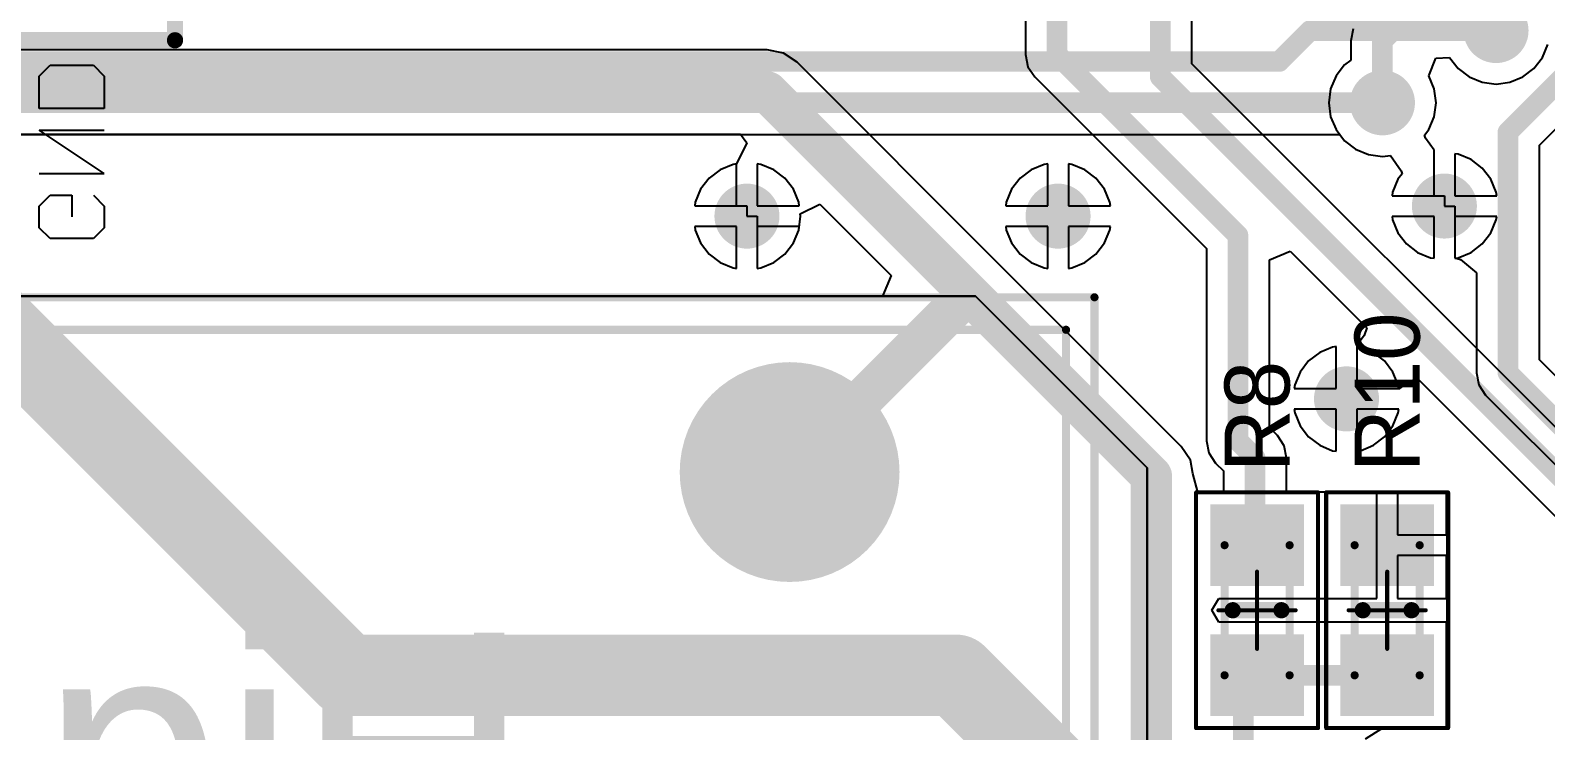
# Model space of a CAD drawing. Header units: millimetres. Extents: x 106.6 to 155.2, y 72.2 to 123.9.
# Drawn here: x 123.83 to 142.47, y 83.59 to 92.2 of the extents above; entities that cross this region are included whole.
import ezdxf

# ---------------------------------------------------------------- set-up
doc = ezdxf.new("R2010")
doc.units = ezdxf.units.MM
for name, color, linetype in [('BottomLayer', 5, 'Continuous'), ('BottomOverlay', 54, 'Continuous'), ('BottomSolder', 6, 'Continuous'), ('Mechanical13', 56, 'Continuous'), ('Mechanical15', 56, 'Continuous'), ('MultiLayer', 9, 'Continuous'), ('TopLayer', 1, 'Continuous'), ('TopOverlay', 2, 'Continuous'), ('TopPaste', 8, 'Continuous'), ('TopSolder', 216, 'Continuous')]:
    doc.layers.add(name, color=color, linetype=linetype)

msp = doc.modelspace()

# ---------------------------------------------------------------- linework, layer by layer
at = {"layer": 'BottomLayer'}
for p, q in [((142.393, 90.79), (144.82, 93.216)), ((121.299, 90.925), (139.936, 90.925)), ((139.936, 90.925), (139.996, 90.847)), ((139.996, 90.847), (140.132, 90.742)), ((142.393, 88.153), (142.393, 90.79)), ((140.132, 90.742), (140.291, 90.676)), ((140.291, 90.676), (140.462, 90.653)), ((140.462, 90.653), (140.56, 90.666)), ((140.56, 90.666), (140.694, 90.478)), ((132.315, 90.49), (132.179, 90.385)), ((132.474, 90.556), (132.315, 90.49)), ((132.518, 90.562), (132.474, 90.556)), ((132.518, 90.046), (132.518, 90.562)), ((132.816, 90.556), (132.772, 90.562)), ((132.772, 90.562), (132.772, 90.046)), ((132.975, 90.49), (132.816, 90.556)), ((133.111, 90.385), (132.975, 90.49)), ((136.142, 90.49), (136.006, 90.385)), ((136.301, 90.556), (136.142, 90.49)), ((136.345, 90.562), (136.301, 90.556)), ((136.345, 90.046), (136.345, 90.562)), ((136.643, 90.556), (136.599, 90.562)), ((136.599, 90.562), (136.599, 90.046)), ((136.802, 90.49), (136.643, 90.556)), ((136.938, 90.385), (136.802, 90.49)), ((140.705, 90.441), (140.653, 90.373)), ((140.694, 90.478), (140.705, 90.441)), ((132.074, 90.249), (132.008, 90.09)), ((132.179, 90.385), (132.074, 90.249)), ((133.216, 90.249), (133.111, 90.385)), ((133.282, 90.09), (133.216, 90.249)), ((135.901, 90.249), (135.835, 90.09)), ((136.006, 90.385), (135.901, 90.249)), ((137.043, 90.249), (136.938, 90.385)), ((137.109, 90.09), (137.043, 90.249)), ((140.653, 90.373), (140.587, 90.214)), ((132.008, 90.09), (132.002, 90.046)), ((132.002, 90.046), (132.518, 90.046)), ((132.772, 90.046), (133.288, 90.046)), ((133.288, 90.046), (133.282, 90.09)), ((135.835, 90.09), (135.829, 90.046)), ((135.829, 90.046), (136.345, 90.046)), ((136.599, 90.046), (137.115, 90.046)), ((137.115, 90.046), (137.109, 90.09)), ((140.587, 90.214), (140.581, 90.17)), ((140.581, 90.17), (141.224, 90.17)), ((141.224, 90.17), (141.224, 90.043)), ((141.224, 90.043), (141.351, 90.043)), ((141.351, 90.043), (141.351, 89.4)), ((141.097, 89.916), (140.581, 89.916)), ((140.581, 89.916), (140.587, 89.872)), ((140.587, 89.872), (140.653, 89.713)), ((141.097, 89.4), (141.097, 89.916)), ((132.518, 89.792), (132.002, 89.792)), ((132.002, 89.792), (132.008, 89.748)), ((132.008, 89.748), (132.074, 89.589)), ((132.518, 89.276), (132.518, 89.792)), ((133.288, 89.792), (132.772, 89.792)), ((132.772, 89.792), (132.772, 89.276)), ((133.216, 89.589), (133.282, 89.748)), ((133.282, 89.748), (133.288, 89.792)), ((136.345, 89.792), (135.829, 89.792)), ((135.829, 89.792), (135.835, 89.748)), ((135.835, 89.748), (135.901, 89.589)), ((136.345, 89.276), (136.345, 89.792)), ((137.115, 89.792), (136.599, 89.792)), ((136.599, 89.792), (136.599, 89.276)), ((137.043, 89.589), (137.109, 89.748)), ((137.109, 89.748), (137.115, 89.792)), ((140.653, 89.713), (140.758, 89.577)), ((132.074, 89.589), (132.179, 89.453)), ((133.111, 89.453), (133.216, 89.589)), ((135.901, 89.589), (136.006, 89.453)), ((136.938, 89.453), (137.043, 89.589)), ((140.758, 89.577), (140.894, 89.472)), ((140.894, 89.472), (141.053, 89.406)), ((132.179, 89.453), (132.315, 89.348)), ((132.315, 89.348), (132.474, 89.282)), ((132.816, 89.282), (132.975, 89.348)), ((132.975, 89.348), (133.111, 89.453)), ((136.006, 89.453), (136.142, 89.348)), ((136.142, 89.348), (136.301, 89.282)), ((136.643, 89.282), (136.802, 89.348)), ((136.802, 89.348), (136.938, 89.453)), ((141.053, 89.406), (141.097, 89.4)), ((141.351, 89.4), (141.363, 89.402)), ((141.363, 89.402), (141.421, 89.385)), ((141.421, 89.385), (141.617, 89.223)), ((132.474, 89.282), (132.518, 89.276)), ((132.772, 89.276), (132.816, 89.282)), ((136.301, 89.282), (136.345, 89.276)), ((136.599, 89.276), (136.643, 89.282)), ((141.617, 89.223), (141.617, 87.992)), ((135.458, 88.936), (109.22, 88.936)), ((137.57, 86.824), (135.458, 88.936)), ((139.69, 88.242), (139.554, 88.137)), ((139.849, 88.308), (139.69, 88.242)), ((139.893, 88.314), (139.849, 88.308)), ((139.893, 87.798), (139.893, 88.314)), ((140.191, 88.308), (140.147, 88.314)), ((140.147, 88.314), (140.147, 87.798)), ((140.35, 88.242), (140.191, 88.308)), ((140.486, 88.137), (140.35, 88.242)), ((139.449, 88.001), (139.383, 87.842)), ((139.554, 88.137), (139.449, 88.001)), ((140.591, 88.001), (140.486, 88.137)), ((140.657, 87.842), (140.591, 88.001)), ((141.617, 87.992), (141.646, 87.843)), ((144.179, 86.367), (142.393, 88.153)), ((139.383, 87.842), (139.377, 87.798)), ((139.377, 87.798), (139.893, 87.798)), ((140.147, 87.798), (140.663, 87.798)), ((140.663, 87.798), (140.657, 87.842)), ((141.646, 87.843), (141.73, 87.717)), ((141.73, 87.717), (143.743, 85.704)), ((139.893, 87.544), (139.377, 87.544)), ((139.377, 87.544), (139.383, 87.5)), ((139.383, 87.5), (139.449, 87.341)), ((139.893, 87.028), (139.893, 87.544)), ((140.663, 87.544), (140.147, 87.544)), ((140.147, 87.544), (140.147, 87.028)), ((140.591, 87.341), (140.657, 87.5)), ((140.657, 87.5), (140.663, 87.544)), ((139.449, 87.341), (139.554, 87.205)), ((140.486, 87.205), (140.591, 87.341)), ((139.554, 87.205), (139.69, 87.1)), ((139.69, 87.1), (139.849, 87.034)), ((140.191, 87.034), (140.35, 87.1)), ((140.35, 87.1), (140.486, 87.205)), ((139.849, 87.034), (139.893, 87.028)), ((140.147, 87.028), (140.191, 87.034)), ((137.57, 78.906), (137.57, 86.824))]:
    msp.add_line(p, q, dxfattribs=at)
at = {"layer": 'BottomLayer', "const_width": 0.254}
for points in [[(142.005, 90.951), (144.545, 93.491)], [(139.192, 91.821), (139.573, 92.202)], [(139.573, 92.202), (141.859, 92.202)], [(123.331, 91.821), (139.192, 91.821)], [(121.299, 91.313), (140.462, 91.313)], [(142.005, 87.992), (142.005, 90.951)], [(142.005, 87.992), (144.018, 85.979)]]:
    msp.add_lwpolyline(points, dxfattribs=at)
at = {"layer": 'BottomLayer'}
for points, const_width in [([(141.659, 92.202, 1), (142.059, 92.202, 1)], 0.4), ([(139.51, 92.202, 1), (139.637, 92.202, 1)], 0.127), ([(139.51, 92.202, 1), (139.637, 92.202, 1)], 0.127), ([(141.796, 92.202, 1), (141.923, 92.202, 1)], 0.127), ([(139.129, 91.821, 1), (139.256, 91.821, 1)], 0.127), ([(139.129, 91.821, 1), (139.256, 91.821, 1)], 0.127), ([(140.262, 91.313, 1), (140.662, 91.313, 1)], 0.4), ([(140.399, 91.313, 1), (140.525, 91.313, 1)], 0.127), ([(141.942, 90.951, 1), (142.069, 90.951, 1)], 0.127), ([(141.942, 90.951, 1), (142.069, 90.951, 1)], 0.127), ([(141.024, 90.043, 1), (141.424, 90.043, 1)], 0.4), ([(132.445, 89.919, 1), (132.845, 89.919, 1)], 0.4), ([(136.272, 89.919, 1), (136.672, 89.919, 1)], 0.4), ([(132.545, 86.771, 1), (133.795, 86.771, 1)], 1.25), ([(139.82, 87.671, 1), (140.22, 87.671, 1)], 0.4), ([(141.942, 87.992, 1), (142.069, 87.992, 1)], 0.127), ([(141.942, 87.992, 1), (142.069, 87.992, 1)], 0.127)]:
    msp.add_lwpolyline(points, format="xyb", close=True, dxfattribs=dict(at, const_width=const_width))
at = {"layer": 'BottomOverlay'}
for p, q in [((123.94, 91.642), (124.073, 91.776)), ((124.073, 91.776), (124.607, 91.776)), ((124.607, 91.776), (124.74, 91.642)), ((123.94, 91.242), (123.94, 91.642)), ((124.74, 91.642), (124.74, 91.242)), ((124.74, 91.242), (123.94, 91.242)), ((124.74, 90.443), (123.94, 90.976)), ((123.94, 90.976), (124.74, 90.976)), ((123.94, 90.443), (124.74, 90.443)), ((123.94, 90.043), (124.073, 90.176)), ((123.94, 89.776), (123.94, 90.043)), ((124.073, 90.176), (124.34, 90.176)), ((124.34, 90.176), (124.34, 89.91)), ((124.607, 90.176), (124.74, 90.043)), ((124.74, 90.043), (124.74, 89.776)), ((124.073, 89.643), (123.94, 89.776)), ((124.74, 89.776), (124.607, 89.643)), ((124.607, 89.643), (124.073, 89.643))]:
    msp.add_line(p, q, dxfattribs=at)
at = {"layer": 'BottomOverlay', "const_width": 1}
for points in [[(123.22, 88.771), (127.72, 84.271)], [(127.72, 84.271), (135.22, 84.271)], [(135.22, 84.271), (137.22, 82.271)]]:
    msp.add_lwpolyline(points, dxfattribs=at)
at = {"layer": 'BottomOverlay', "const_width": 0.5}
for points in [[(127.47, 84.271, 1), (127.97, 84.271, 1)], [(127.47, 84.271, 1), (127.97, 84.271, 1)], [(134.97, 84.271, 1), (135.47, 84.271, 1)], [(134.97, 84.271, 1), (135.47, 84.271, 1)]]:
    msp.add_lwpolyline(points, format="xyb", close=True, dxfattribs=at)
at = {"layer": 'BottomSolder', "const_width": 1.352}
msp.add_lwpolyline([(132.494, 86.771, 1), (133.846, 86.771, 1)], format="xyb", close=True, dxfattribs=at)
at = {"layer": 'Mechanical13', "const_width": 0.1}
for points in [[(117.47, 88.521), (136.57, 88.521)], [(136.57, 73.221), (136.57, 88.521)], [(138.52, 85.871), (139.32, 85.871)], [(138.52, 84.271), (138.52, 85.871)], [(139.32, 84.271), (139.32, 85.871)], [(140.12, 85.871), (140.92, 85.871)], [(140.12, 84.271), (140.12, 85.871)], [(140.92, 84.271), (140.92, 85.871)], [(138.52, 84.271), (139.32, 84.271)], [(140.12, 84.271), (140.92, 84.271)]]:
    msp.add_lwpolyline(points, dxfattribs=at)
at = {"layer": 'Mechanical13', "const_width": 0.05}
for points in [[(136.545, 88.521, 1), (136.595, 88.521, 1)], [(136.545, 88.521, 1), (136.595, 88.521, 1)], [(138.495, 85.871, 1), (138.545, 85.871, 1)], [(138.495, 85.871, 1), (138.545, 85.871, 1)], [(139.295, 85.871, 1), (139.345, 85.871, 1)], [(139.295, 85.871, 1), (139.345, 85.871, 1)], [(140.095, 85.871, 1), (140.145, 85.871, 1)], [(140.095, 85.871, 1), (140.145, 85.871, 1)], [(140.895, 85.871, 1), (140.945, 85.871, 1)], [(140.895, 85.871, 1), (140.945, 85.871, 1)], [(138.495, 84.271, 1), (138.545, 84.271, 1)], [(138.495, 84.271, 1), (138.545, 84.271, 1)], [(139.295, 84.271, 1), (139.345, 84.271, 1)], [(139.295, 84.271, 1), (139.345, 84.271, 1)], [(140.095, 84.271, 1), (140.145, 84.271, 1)], [(140.095, 84.271, 1), (140.145, 84.271, 1)], [(140.895, 84.271, 1), (140.945, 84.271, 1)], [(140.895, 84.271, 1), (140.945, 84.271, 1)]]:
    msp.add_lwpolyline(points, format="xyb", close=True, dxfattribs=at)
at = {"layer": 'Mechanical15'}
for points, const_width in [([(117.12, 88.921), (136.92, 88.921)], 0.1), ([(136.92, 72.821), (136.92, 88.921)], 0.1), ([(138.17, 83.621), (138.17, 86.521)], 0.05), ([(138.17, 86.521), (139.67, 86.521)], 0.05), ([(139.67, 83.621), (139.67, 86.521)], 0.05), ([(139.77, 83.621), (139.77, 86.521)], 0.05), ([(139.77, 86.521), (141.27, 86.521)], 0.05), ([(141.27, 83.621), (141.27, 86.521)], 0.05), ([(138.92, 84.596), (138.92, 85.546)], 0.05), ([(140.52, 84.596), (140.52, 85.546)], 0.05), ([(138.445, 85.071), (139.395, 85.071)], 0.05), ([(140.045, 85.071), (140.995, 85.071)], 0.05), ([(138.17, 83.621), (139.67, 83.621)], 0.05), ([(139.77, 83.621), (141.27, 83.621)], 0.05)]:
    msp.add_lwpolyline(points, dxfattribs=dict(at, const_width=const_width))
for points, const_width in [([(136.895, 88.921, 1), (136.945, 88.921, 1)], 0.05), ([(136.895, 88.921, 1), (136.945, 88.921, 1)], 0.05), ([(138.158, 86.521, 1), (138.182, 86.521, 1)], 0.025), ([(138.158, 86.521, 1), (138.182, 86.521, 1)], 0.025), ([(139.657, 86.521, 1), (139.682, 86.521, 1)], 0.025), ([(139.657, 86.521, 1), (139.682, 86.521, 1)], 0.025), ([(139.758, 86.521, 1), (139.783, 86.521, 1)], 0.025), ([(139.758, 86.521, 1), (139.783, 86.521, 1)], 0.025), ([(141.258, 86.521, 1), (141.282, 86.521, 1)], 0.025), ([(141.258, 86.521, 1), (141.282, 86.521, 1)], 0.025), ([(138.907, 85.546, 1), (138.932, 85.546, 1)], 0.025), ([(140.508, 85.546, 1), (140.533, 85.546, 1)], 0.025), ([(138.432, 85.071, 1), (138.457, 85.071, 1)], 0.025), ([(139.382, 85.071, 1), (139.407, 85.071, 1)], 0.025), ([(140.033, 85.071, 1), (140.057, 85.071, 1)], 0.025), ([(140.982, 85.071, 1), (141.007, 85.071, 1)], 0.025), ([(153.97, 79.021, 1), (141.97, 79.021, 1)], 0.05), ([(138.907, 84.596, 1), (138.932, 84.596, 1)], 0.025), ([(140.508, 84.596, 1), (140.533, 84.596, 1)], 0.025), ([(138.158, 83.621, 1), (138.182, 83.621, 1)], 0.025), ([(138.158, 83.621, 1), (138.182, 83.621, 1)], 0.025), ([(139.657, 83.621, 1), (139.682, 83.621, 1)], 0.025), ([(139.657, 83.621, 1), (139.682, 83.621, 1)], 0.025), ([(139.758, 83.621, 1), (139.783, 83.621, 1)], 0.025), ([(139.758, 83.621, 1), (139.783, 83.621, 1)], 0.025), ([(141.258, 83.621, 1), (141.282, 83.621, 1)], 0.025), ([(141.258, 83.621, 1), (141.282, 83.621, 1)], 0.025)]:
    msp.add_lwpolyline(points, format="xyb", close=True, dxfattribs=dict(at, const_width=const_width))
at = {"layer": 'MultiLayer'}
for p, q in [((109.02, 88.936), (135.458, 88.936)), ((135.458, 88.936), (137.57, 86.824)), ((137.57, 86.824), (137.57, 72.571))]:
    msp.add_line(p, q, dxfattribs=at)
for points, const_width in [([(141.659, 92.202, 1), (142.059, 92.202, 1)], 0.4), ([(140.262, 91.313, 1), (140.662, 91.313, 1)], 0.4), ([(141.024, 90.043, 1), (141.424, 90.043, 1)], 0.4), ([(132.445, 89.919, 1), (132.845, 89.919, 1)], 0.4), ([(136.272, 89.919, 1), (136.672, 89.919, 1)], 0.4), ([(132.545, 86.771, 1), (133.795, 86.771, 1)], 1.25), ([(139.82, 87.671, 1), (140.22, 87.671, 1)], 0.4)]:
    msp.add_lwpolyline(points, format="xyb", close=True, dxfattribs=dict(at, const_width=const_width))
at = {"layer": 'TopLayer'}
for p, q in [((136.072, 93.327), (136.072, 91.906)), ((138.118, 91.793), (138.118, 93.327)), ((140.103, 92.224), (140.074, 92.075)), ((132.895, 91.964), (114.698, 91.964)), ((133.093, 91.925), (132.895, 91.964)), ((133.261, 91.812), (133.093, 91.925)), ((136.072, 91.906), (136.101, 91.757)), ((140.074, 92.075), (140.074, 91.839)), ((142.43, 91.872), (142.496, 92.031)), ((135.749, 89.325), (133.261, 91.812)), ((136.101, 91.757), (136.185, 91.631)), ((143.452, 86.459), (138.118, 91.793)), ((139.996, 91.779), (139.891, 91.643)), ((140.074, 91.839), (139.996, 91.779)), ((141.033, 91.643), (141.118, 91.863)), ((141.118, 91.863), (141.288, 91.872)), ((141.288, 91.872), (141.393, 91.736)), ((141.393, 91.736), (141.529, 91.631)), ((142.189, 91.631), (142.325, 91.736)), ((142.325, 91.736), (142.43, 91.872)), ((136.185, 91.631), (138.296, 89.521)), ((139.891, 91.643), (139.825, 91.484)), ((141.099, 91.484), (141.033, 91.643)), ((141.529, 91.631), (141.688, 91.565)), ((141.688, 91.565), (141.859, 91.542)), ((141.859, 91.542), (142.03, 91.565)), ((142.03, 91.565), (142.189, 91.631)), ((139.825, 91.484), (139.802, 91.313)), ((141.122, 91.313), (141.099, 91.484)), ((139.802, 91.313), (139.825, 91.142)), ((141.099, 91.142), (141.122, 91.313)), ((139.825, 91.142), (139.891, 90.983)), ((139.891, 90.983), (139.996, 90.847)), ((140.981, 90.915), (141.033, 90.983)), ((141.033, 90.983), (141.099, 91.142)), ((112.77, 90.928), (132.566, 90.928)), ((132.643, 90.822), (132.518, 90.562)), ((132.566, 90.928), (132.643, 90.822)), ((139.996, 90.847), (140.132, 90.742)), ((140.992, 90.878), (140.981, 90.915)), ((141.097, 90.731), (140.992, 90.878)), ((140.132, 90.742), (140.291, 90.676)), ((140.291, 90.676), (140.462, 90.653)), ((140.462, 90.653), (140.56, 90.666)), ((140.56, 90.666), (140.694, 90.478)), ((141.097, 90.17), (141.097, 90.731)), ((141.395, 90.68), (141.351, 90.686)), ((141.351, 90.686), (141.351, 90.17)), ((141.554, 90.614), (141.395, 90.68)), ((141.69, 90.509), (141.554, 90.614)), ((132.315, 90.49), (132.179, 90.385)), ((132.474, 90.556), (132.315, 90.49)), ((132.518, 90.562), (132.474, 90.556)), ((136.142, 90.49), (136.006, 90.385)), ((136.301, 90.556), (136.142, 90.49)), ((136.345, 90.562), (136.301, 90.556)), ((136.345, 90.046), (136.345, 90.562)), ((136.643, 90.556), (136.599, 90.562)), ((136.599, 90.562), (136.599, 90.046)), ((136.802, 90.49), (136.643, 90.556)), ((136.938, 90.385), (136.802, 90.49)), ((140.705, 90.441), (140.653, 90.373)), ((140.694, 90.478), (140.705, 90.441)), ((141.795, 90.373), (141.69, 90.509)), ((132.074, 90.249), (132.008, 90.09)), ((132.179, 90.385), (132.074, 90.249)), ((135.901, 90.249), (135.835, 90.09)), ((136.006, 90.385), (135.901, 90.249)), ((137.043, 90.249), (136.938, 90.385)), ((137.109, 90.09), (137.043, 90.249)), ((140.653, 90.373), (140.587, 90.214)), ((141.861, 90.214), (141.795, 90.373)), ((132.008, 90.09), (132.002, 90.046)), ((132.002, 90.046), (132.645, 90.046)), ((132.645, 90.046), (132.645, 89.919)), ((133.301, 89.949), (133.541, 90.067)), ((133.541, 90.067), (134.418, 89.19)), ((135.835, 90.09), (135.829, 90.046)), ((135.829, 90.046), (136.345, 90.046)), ((136.599, 90.046), (137.115, 90.046)), ((137.115, 90.046), (137.109, 90.09)), ((140.587, 90.214), (140.581, 90.17)), ((140.581, 90.17), (141.097, 90.17)), ((141.351, 90.17), (141.867, 90.17)), ((141.867, 90.17), (141.861, 90.214)), ((132.645, 89.919), (132.772, 89.919)), ((132.772, 89.919), (132.772, 89.276)), ((133.282, 89.748), (133.305, 89.919)), ((133.305, 89.919), (133.301, 89.949)), ((141.097, 89.916), (140.581, 89.916)), ((140.581, 89.916), (140.587, 89.872)), ((140.587, 89.872), (140.653, 89.713)), ((141.097, 89.4), (141.097, 89.916)), ((141.867, 89.916), (141.351, 89.916)), ((141.351, 89.916), (141.351, 89.4)), ((141.795, 89.713), (141.861, 89.872)), ((141.861, 89.872), (141.867, 89.916)), ((132.518, 89.792), (132.002, 89.792)), ((132.002, 89.792), (132.008, 89.748)), ((132.008, 89.748), (132.074, 89.589)), ((132.518, 89.276), (132.518, 89.792)), ((133.216, 89.589), (133.282, 89.748)), ((136.345, 89.792), (135.829, 89.792)), ((135.829, 89.792), (135.835, 89.748)), ((135.835, 89.748), (135.901, 89.589)), ((136.345, 89.276), (136.345, 89.792)), ((137.115, 89.792), (136.599, 89.792)), ((136.599, 89.792), (136.599, 89.276)), ((137.043, 89.589), (137.109, 89.748)), ((137.109, 89.748), (137.115, 89.792)), ((140.653, 89.713), (140.758, 89.577)), ((141.69, 89.577), (141.795, 89.713)), ((132.074, 89.589), (132.179, 89.453)), ((133.111, 89.453), (133.216, 89.589)), ((135.901, 89.589), (136.006, 89.453)), ((136.938, 89.453), (137.043, 89.589)), ((138.296, 89.521), (138.296, 87.157)), ((139.072, 89.381), (139.326, 89.486)), ((139.326, 89.486), (140.27, 88.543)), ((140.758, 89.577), (140.894, 89.472)), ((140.894, 89.472), (141.053, 89.406)), ((141.395, 89.406), (141.554, 89.472)), ((141.554, 89.472), (141.69, 89.577)), ((132.179, 89.453), (132.315, 89.348)), ((132.315, 89.348), (132.474, 89.282)), ((132.816, 89.282), (132.975, 89.348)), ((132.975, 89.348), (133.111, 89.453)), ((137.986, 87.087), (135.749, 89.325)), ((136.006, 89.453), (136.142, 89.348)), ((136.142, 89.348), (136.301, 89.282)), ((136.643, 89.282), (136.802, 89.348)), ((136.802, 89.348), (136.938, 89.453)), ((139.072, 87.318), (139.072, 89.381)), ((141.053, 89.406), (141.097, 89.4)), ((141.351, 89.4), (141.395, 89.406)), ((132.474, 89.282), (132.518, 89.276)), ((132.772, 89.276), (132.816, 89.282)), ((134.418, 89.19), (134.313, 88.936)), ((136.301, 89.282), (136.345, 89.276)), ((136.599, 89.276), (136.643, 89.282)), ((134.313, 88.936), (109.22, 88.936)), ((140.27, 88.543), (140.238, 88.449)), ((140.238, 88.449), (140.147, 88.327)), ((139.69, 88.242), (139.554, 88.137)), ((139.849, 88.308), (139.69, 88.242)), ((139.893, 88.314), (139.849, 88.308)), ((139.893, 87.798), (139.893, 88.314)), ((140.147, 88.327), (140.147, 87.798)), ((139.449, 88.001), (139.383, 87.842)), ((139.554, 88.137), (139.449, 88.001)), ((139.383, 87.842), (139.377, 87.798)), ((139.377, 87.798), (139.893, 87.798)), ((140.147, 87.798), (140.676, 87.798)), ((140.676, 87.798), (140.798, 87.889)), ((140.798, 87.889), (140.892, 87.921)), ((140.892, 87.921), (143.016, 85.796)), ((139.893, 87.544), (139.377, 87.544)), ((139.377, 87.544), (139.383, 87.5)), ((139.383, 87.5), (139.449, 87.341)), ((139.893, 87.028), (139.893, 87.544)), ((140.663, 87.544), (140.147, 87.544)), ((140.147, 87.544), (140.147, 87.028)), ((140.591, 87.341), (140.657, 87.5)), ((140.657, 87.5), (140.663, 87.544)), ((139.17, 87.221), (139.072, 87.318)), ((139.449, 87.341), (139.554, 87.205)), ((140.486, 87.205), (140.591, 87.341)), ((138.099, 86.919), (137.986, 87.087)), ((138.296, 87.157), (138.325, 87.008)), ((139.254, 87.095), (139.17, 87.221)), ((139.283, 86.946), (139.254, 87.095)), ((139.554, 87.205), (139.69, 87.1)), ((139.69, 87.1), (139.849, 87.034)), ((140.191, 87.034), (140.35, 87.1)), ((140.35, 87.1), (140.486, 87.205)), ((138.131, 86.754), (138.099, 86.919)), ((138.325, 87.008), (138.409, 86.882)), ((138.409, 86.882), (138.507, 86.785)), ((139.283, 86.526), (139.283, 86.946)), ((139.849, 87.034), (139.893, 87.028)), ((140.147, 87.028), (140.191, 87.034)), ((138.191, 86.525), (138.131, 86.754)), ((138.507, 86.785), (138.507, 86.525)), ((138.507, 86.525), (138.191, 86.525)), ((139.537, 86.525), (139.283, 86.526)), ((139.72, 86.525), (139.537, 86.525)), ((139.903, 86.525), (139.72, 86.525)), ((140.393, 86.525), (139.903, 86.525)), ((140.393, 85.871), (140.393, 86.525)), ((141.249, 86.525), (140.647, 86.525)), ((140.647, 86.525), (140.647, 85.998)), ((141.249, 85.998), (141.249, 86.525)), ((140.647, 85.998), (141.249, 85.998)), ((140.393, 85.217), (140.393, 85.871)), ((141.249, 85.744), (140.647, 85.744)), ((140.647, 85.744), (140.647, 85.217)), ((141.249, 85.217), (141.249, 85.744)), ((138.364, 85.071), (138.449, 85.217)), ((138.449, 85.217), (139.537, 85.217)), ((139.537, 85.217), (139.72, 85.217)), ((139.72, 85.217), (139.903, 85.217)), ((139.903, 85.217), (140.393, 85.217)), ((140.647, 85.217), (141.249, 85.217)), ((138.449, 84.925), (138.364, 85.071)), ((139.649, 84.925), (138.449, 84.925)), ((139.791, 84.925), (139.649, 84.925)), ((139.649, 84.925), (139.649, 84.925)), ((141.249, 84.925), (139.791, 84.925)), ((139.791, 84.925), (139.791, 84.925)), ((141.249, 83.617), (141.249, 84.925)), ((140.254, 83.488), (140.455, 83.617)), ((140.455, 83.617), (141.249, 83.617))]:
    msp.add_line(p, q, dxfattribs=at)
for points, const_width in [([(136.46, 91.906), (136.46, 94.851)], 0.254), ([(137.73, 91.632), (137.73, 94.851)], 0.254), ([(140.462, 92.075), (141.54, 93.153)], 0.254), ([(141.859, 92.202), (142.81, 93.153)], 0.254), ([(140.462, 91.313), (140.462, 92.075)], 0.254), ([(136.46, 91.906), (138.684, 89.682)], 0.254), ([(137.73, 91.632), (143.291, 86.071)], 0.254), ([(112.77, 91.446), (132.895, 91.446)], 0.508), ([(132.895, 91.446), (135.383, 88.958)], 0.508), ([(138.684, 87.157), (138.684, 89.682)], 0.254), ([(133.17, 86.771), (135.358, 88.958)], 0.508), ([(135.358, 88.958), (135.383, 88.958)], 0.508), ([(135.383, 88.958), (137.62, 86.721)], 0.508), ([(138.684, 87.157), (138.895, 86.946)], 0.254), ([(138.895, 85.871), (138.895, 86.946)], 0.254), ([(137.62, 78.047), (137.62, 86.721)], 0.508), ([(138.75, 84.101), (138.92, 84.271)], 0.254), ([(138.92, 84.271), (140.52, 84.271)], 0.254), ([(138.75, 80.334), (138.75, 84.101)], 0.254)]:
    msp.add_lwpolyline(points, dxfattribs=dict(at, const_width=const_width))
for points, const_width in [([(141.659, 92.202, 1), (142.059, 92.202, 1)], 0.4), ([(141.796, 92.202, 1), (141.923, 92.202, 1)], 0.127), ([(140.399, 92.075, 1), (140.525, 92.075, 1)], 0.127), ([(140.399, 92.075, 1), (140.525, 92.075, 1)], 0.127), ([(136.396, 91.906, 1), (136.523, 91.906, 1)], 0.127), ([(136.396, 91.906, 1), (136.523, 91.906, 1)], 0.127), ([(137.666, 91.632, 1), (137.793, 91.632, 1)], 0.127), ([(137.666, 91.632, 1), (137.793, 91.632, 1)], 0.127), ([(140.262, 91.313, 1), (140.662, 91.313, 1)], 0.4), ([(132.768, 91.446, 1), (133.022, 91.446, 1)], 0.254), ([(132.768, 91.446, 1), (133.022, 91.446, 1)], 0.254), ([(140.399, 91.313, 1), (140.525, 91.313, 1)], 0.127), ([(141.024, 90.043, 1), (141.424, 90.043, 1)], 0.4), ([(132.445, 89.919, 1), (132.845, 89.919, 1)], 0.4), ([(136.272, 89.919, 1), (136.672, 89.919, 1)], 0.4), ([(138.62, 89.682, 1), (138.748, 89.682, 1)], 0.127), ([(138.62, 89.682, 1), (138.748, 89.682, 1)], 0.127), ([(135.231, 88.958, 1), (135.485, 88.958, 1)], 0.254), ([(135.231, 88.958, 1), (135.485, 88.958, 1)], 0.254), ([(135.256, 88.958, 1), (135.51, 88.958, 1)], 0.254), ([(135.256, 88.958, 1), (135.51, 88.958, 1)], 0.254), ([(135.256, 88.958, 1), (135.51, 88.958, 1)], 0.254), ([(132.545, 86.771, 1), (133.795, 86.771, 1)], 1.25), ([(139.82, 87.671, 1), (140.22, 87.671, 1)], 0.4), ([(138.62, 87.157, 1), (138.748, 87.157, 1)], 0.127), ([(138.62, 87.157, 1), (138.748, 87.157, 1)], 0.127), ([(138.832, 86.946, 1), (138.959, 86.946, 1)], 0.127), ([(138.832, 86.946, 1), (138.959, 86.946, 1)], 0.127), ([(133.043, 86.771, 1), (133.297, 86.771, 1)], 0.254), ([(137.493, 86.721, 1), (137.747, 86.721, 1)], 0.254), ([(137.493, 86.721, 1), (137.747, 86.721, 1)], 0.254), ([(138.832, 85.871, 1), (138.959, 85.871, 1)], 0.127), ([(138.856, 84.271, 1), (138.983, 84.271, 1)], 0.127), ([(138.856, 84.271, 1), (138.983, 84.271, 1)], 0.127), ([(140.457, 84.271, 1), (140.584, 84.271, 1)], 0.127), ([(138.686, 84.101, 1), (138.813, 84.101, 1)], 0.127), ([(138.686, 84.101, 1), (138.813, 84.101, 1)], 0.127)]:
    msp.add_lwpolyline(points, format="xyb", close=True, dxfattribs=dict(at, const_width=const_width))
for points in [[(138.445, 85.471), (139.395, 85.471), (138.445, 86.271), (139.395, 86.271)], [(140.045, 85.471), (140.995, 85.471), (140.045, 86.271), (140.995, 86.271)], [(139.395, 84.671), (138.445, 84.671), (139.395, 83.871), (138.445, 83.871)], [(140.995, 84.671), (140.045, 84.671), (140.995, 83.871), (140.045, 83.871)]]:
    msp.add_solid(points, dxfattribs=at)
at = {"layer": 'TopOverlay'}
for points, const_width in [([(125.61, 92.082), (125.61, 94.622)], 0.2), ([(112.91, 92.082), (125.61, 92.082)], 0.2), ([(123.055, 88.936), (127.72, 84.271)], 1), ([(138.62, 85.071), (139.22, 85.071)], 0.2), ([(140.22, 85.071), (140.82, 85.071)], 0.2), ([(127.72, 84.271), (135.22, 84.271)], 1), ([(135.22, 84.271), (137.22, 82.271)], 1)]:
    msp.add_lwpolyline(points, dxfattribs=dict(at, const_width=const_width))
for points, const_width in [([(125.56, 92.082, 1), (125.66, 92.082, 1)], 0.1), ([(125.56, 92.082, 1), (125.66, 92.082, 1)], 0.1), ([(138.57, 85.071, 1), (138.67, 85.071, 1)], 0.1), ([(139.17, 85.071, 1), (139.27, 85.071, 1)], 0.1), ([(140.17, 85.071, 1), (140.27, 85.071, 1)], 0.1), ([(140.77, 85.071, 1), (140.87, 85.071, 1)], 0.1), ([(153.97, 79.021, 1), (141.97, 79.021, 1)], 0.2), ([(127.47, 84.271, 1), (127.97, 84.271, 1)], 0.5), ([(127.47, 84.271, 1), (127.97, 84.271, 1)], 0.5), ([(134.97, 84.271, 1), (135.47, 84.271, 1)], 0.5), ([(134.97, 84.271, 1), (135.47, 84.271, 1)], 0.5)]:
    msp.add_lwpolyline(points, format="xyb", close=True, dxfattribs=dict(at, const_width=const_width))
at = {"layer": 'TopPaste'}
for points in [[(138.445, 85.471), (139.395, 85.471), (138.445, 86.271), (139.395, 86.271)], [(140.045, 85.471), (140.995, 85.471), (140.045, 86.271), (140.995, 86.271)], [(139.395, 84.671), (138.445, 84.671), (139.395, 83.871), (138.445, 83.871)], [(140.995, 84.671), (140.045, 84.671), (140.995, 83.871), (140.045, 83.871)]]:
    msp.add_solid(points, dxfattribs=at)
at = {"layer": 'TopSolder', "const_width": 1.352}
msp.add_lwpolyline([(132.494, 86.771, 1), (133.846, 86.771, 1)], format="xyb", close=True, dxfattribs=at)
at = {"layer": 'TopSolder'}
for points in [[(138.343, 85.369), (139.497, 85.369), (138.343, 86.373), (139.497, 86.373)], [(139.943, 85.369), (141.097, 85.369), (139.943, 86.373), (141.097, 86.373)], [(139.497, 84.773), (138.343, 84.773), (139.497, 83.769), (138.343, 83.769)], [(141.097, 84.773), (139.943, 84.773), (141.097, 83.769), (139.943, 83.769)]]:
    msp.add_solid(points, dxfattribs=at)

# ---------------------------------------------------------------- texts
at = {"layer": 'BottomOverlay', "text_generation_flag": 2}
msp.add_text('High', height=3, rotation=360, dxfattribs=at).set_placement((129.991, 81.795))
at = {"layer": 'TopOverlay'}
for s, p in [('R10', (140.92, 86.771)), ('R8', (139.32, 86.771))]:
    msp.add_text(s, height=0.8, rotation=90, dxfattribs=at).set_placement(p)

doc.saveas('drawing.dxf')
